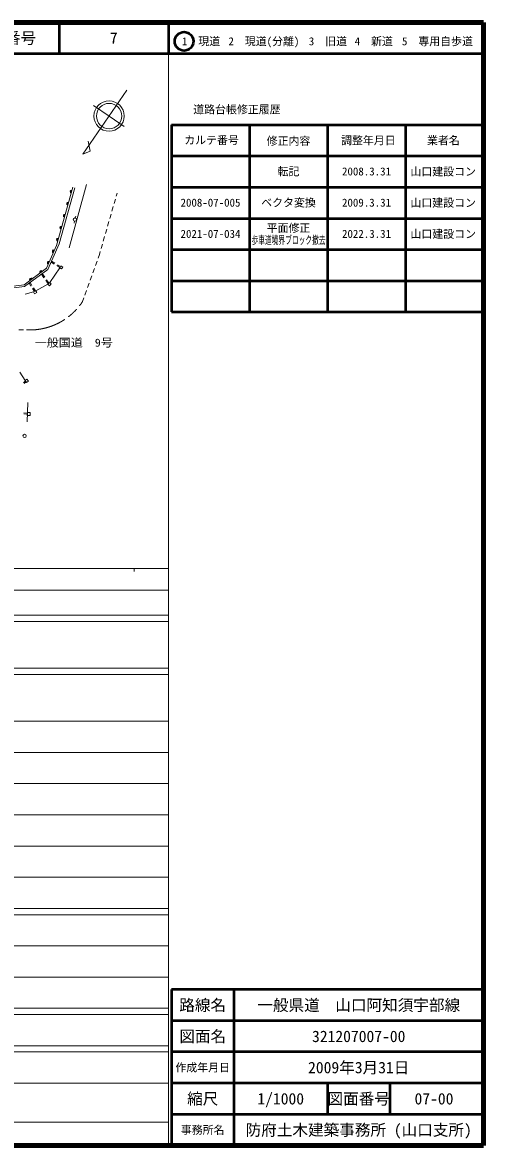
# Model space of a CAD drawing. Units: millimetres, scale not verified. Extents: x 40000 to 680000, y 20000 to 380000.
# Drawn here: x 532242 to 680000, y 20000 to 380000 of the extents above; entities that cross this region are included whole.
import ezdxf
from ezdxf.enums import TextEntityAlignment as Align

# ---------------------------------------------------------------- set-up
doc = ezdxf.new("R2010")
doc.units = ezdxf.units.MM
doc.header["$LTSCALE"] = 1000
doc.linetypes.add('CHAIN', pattern=[18.5, 12, -1.5, 3.5, -1.5])
for name, color, linetype, lineweight in [('M-BGD', 7, 'Continuous', 13), ('M-BGD-EXST', 7, 'Continuous', 13), ('M-BMK', 2, 'CHAIN', 13), ('M-BMK-SRVR', 3, 'Continuous', 13), ('M-TTL', 2, 'Continuous', 140), ('M-TTL-BAND', 7, 'Continuous', 13), ('M-TTL-FRAM', 2, 'Continuous', 50), ('M-TTL-LINE', 7, 'Continuous', 50)]:
    doc.layers.add(name, color=color, linetype=linetype, lineweight=lineweight)
doc.layers.add('M-BGD-HTXT', color=7, linetype='Continuous')
doc.layers.add('M-TTL-TXT', color=7, linetype='Continuous')
doc.styles.add('ＭＳ ゴシック', font='')
doc.styles.get('ＭＳ ゴシック').set_extended_font_data('MS Gothic')

msp = doc.modelspace()

# ---------------------------------------------------------------- linework, layer by layer
at = {"layer": 'M-BGD'}
for p, q in [((552749, 328047), (547167, 307764)), ((543109, 308456), (548433, 327191)), ((549064, 327012), (543968, 309079)), ((549310, 317907), (549157, 317319)), ((548948, 316291), (548802, 315689)), ((539949, 301189), (543109, 308456)), ((540386, 300841), (543968, 309079)), ((541397, 303167), (542398, 302572)), ((541565, 303449), (542566, 302854)), ((532834, 295946), (539949, 301189)), ((540386, 300841), (532936, 295351)), ((538321, 299320), (539128, 298166)), ((538573, 299495), (539379, 298342)), ((540994, 296683), (544182, 301346)), ((543258, 302061), (544259, 301465)), ((543426, 302343), (544427, 301748)), ((544182, 301346), (544577, 301960)), ((544731, 300992), (544182, 301346)), ((544577, 301960), (545126, 301606)), ((545126, 301606), (544731, 300992)), ((523597, 294227), (532936, 295351)), ((524572, 294952), (532834, 295946)), ((534381, 296416), (534955, 295516)), ((534716, 296630), (535290, 295730)), ((536496, 294005), (540401, 296087)), ((539701, 297347), (540507, 296193)), ((539952, 297522), (540758, 296369)), ((540401, 296087), (540994, 296683)), ((540872, 295619), (540401, 296087)), ((541464, 296215), (540872, 295619)), ((540994, 296683), (541464, 296215)), ((533123, 292882), (535796, 293627)), ((535493, 294673), (536067, 293773)), ((535796, 293627), (536496, 294005)), ((536109, 293046), (535796, 293627)), ((535828, 294887), (536402, 293987)), ((536809, 293424), (536109, 293046)), ((536496, 294005), (536809, 293424)), ((531368, 267917), (533091, 265278)), ((532537, 264522), (533188, 265073)), ((532735, 264265), (533382, 264811)), ((533055, 265251), (533648, 265692)), ((533545, 264593), (533055, 265251)), ((534137, 265033), (533545, 264593)), ((533648, 265692), (534137, 265033)), ((533938, 258168), (533728, 251954)), ((532699, 254500), (533812, 254431)), ((532714, 254834), (533823, 254765)), ((533831, 255007), (533798, 254039)), ((533798, 254039), (534696, 254009)), ((534729, 254977), (533831, 255007)), ((534696, 254009), (534729, 254977))]:
    msp.add_line(p, q, dxfattribs=at)
msp.add_circle((549032, 316809), 525, dxfattribs=at)
for centre, radius, start, end in [((548023, 325748), 500, 74.13499, 254.13499), ((548023, 325748), 400, 74.13499, 254.13499), ((548023, 325748), 300, 74.13499, 254.13499), ((548023, 325748), 200, 74.13499, 254.13499), ((548023, 325748), 100, 74.13499, 254.13499), ((548023, 325748), 100, 74.13499, 254.13499), ((546930, 321901), 500, 74.13499, 254.13499), ((546930, 321901), 400, 74.13499, 254.13499), ((546930, 321901), 300, 74.13499, 254.13499), ((546930, 321901), 200, 74.13499, 254.13499), ((546930, 321901), 100, 74.13499, 254.13499), ((546930, 321901), 100, 74.13499, 254.13499), ((545836, 318053), 500, 74.13499, 254.13499), ((545836, 318053), 400, 74.13499, 254.13499), ((545836, 318053), 300, 74.13499, 254.13499), ((545836, 318053), 200, 74.13499, 254.13499), ((545836, 318053), 100, 74.13499, 254.13499), ((545836, 318053), 100, 74.13499, 254.13499), ((544743, 314205), 500, 74.13499, 254.13499), ((544743, 314205), 400, 74.13499, 254.13499), ((544743, 314205), 300, 74.13499, 254.13499), ((544743, 314205), 200, 74.13499, 254.13499), ((544743, 314205), 100, 74.13499, 254.13499), ((544743, 314205), 100, 74.13499, 254.13499), ((543649, 310358), 500, 74.13499, 254.13499), ((543649, 310358), 400, 74.13499, 254.13499), ((543649, 310358), 300, 74.13499, 254.13499), ((543649, 310358), 200, 74.13499, 254.13499), ((543649, 310358), 100, 74.13499, 254.13499), ((543649, 310358), 100, 74.13499, 254.13499), ((542302, 306601), 500, 66.50143, 246.50143), ((542302, 306601), 400, 66.50143, 246.50143), ((542302, 306601), 300, 66.50143, 246.50143), ((542302, 306601), 200, 66.50143, 246.50143), ((542302, 306601), 100, 66.50143, 246.50143), ((542302, 306601), 100, 66.50143, 246.50143), ((540707, 302933), 500, 66.50143, 246.50143), ((540707, 302933), 400, 66.50143, 246.50143), ((540707, 302933), 300, 66.50143, 246.50143), ((540707, 302933), 200, 66.50143, 246.50143), ((540707, 302933), 100, 66.50143, 246.50143), ((540707, 302933), 100, 66.50143, 246.50143), ((538259, 299944), 500, 36.38435, 216.38435), ((538259, 299944), 400, 36.38435, 216.38435), ((538259, 299944), 300, 36.38435, 216.38435), ((538259, 299944), 200, 36.38435, 216.38435), ((538259, 299944), 100, 36.38435, 216.38435), ((538259, 299944), 100, 36.38435, 216.38435), ((535039, 297571), 500, 36.38435, 216.38435), ((535039, 297571), 400, 36.38435, 216.38435), ((535039, 297571), 300, 36.38435, 216.38435), ((535039, 297571), 200, 36.38435, 216.38435), ((535039, 297571), 100, 36.38435, 216.38435), ((535039, 297571), 100, 36.38435, 216.38435)]:
    msp.add_arc(centre, radius, start, end, dxfattribs=at)
at = {"layer": 'M-BGD-EXST'}
msp.add_circle((532930, 247491), 525, dxfattribs=at)
at = {"layer": 'M-BMK'}
for p, q in [((562571, 325302), (562290, 324326)), ((561321, 320963), (560905, 319521)), ((562013, 323365), (561598, 321924)), ((560628, 318561), (560213, 317119)), ((559243, 313756), (558827, 312315)), ((559936, 316158), (559520, 314717)), ((558550, 311354), (558135, 309913)), ((557165, 306550), (556884, 305574)), ((557858, 308952), (557442, 307511)), ((556128, 303463), (555622, 302051)), ((556884, 305574), (556465, 304405)), ((555285, 301110), (554779, 299698)), ((553598, 296403), (553092, 294991)), ((554442, 298756), (553936, 297344)), ((551912, 291696), (551493, 290526)), ((552755, 294049), (552249, 292637)), ((531024, 281473), (532524, 281454)), ((533524, 281441), (534457, 281429))]:
    msp.add_line(p, q, dxfattribs=at)
msp.add_arc((534587, 301686), 20257, 269.63235, 326.5708, dxfattribs=at)
at = {"layer": 'M-BMK-SRVR'}
for p, q in [((565664, 358267), (551599, 337738)), ((560000, 350000), (555052, 353390)), ((560000, 350000), (564880, 346657)), ((551599, 337738), (553900, 338697)), ((553900, 338697), (553292, 341943))]:
    msp.add_line(p, q, dxfattribs=at)
for radius in [4862, 4058]:
    msp.add_circle((560000, 350000), radius, dxfattribs=at)
at = {"layer": 'M-TTL'}
for p, q in [((680000, 380000), (40000, 380000)), ((680000, 20000), (680000, 380000)), ((40000, 20000), (680000, 20000))]:
    msp.add_line(p, q, dxfattribs=at)
at = {"layer": 'M-TTL-BAND'}
for p, q in [((579000, 20000), (579000, 370000)), ((40000, 205000), (579000, 205000)), ((568000, 205000), (568000, 204000)), ((68000, 198000), (579000, 198000)), ((40000, 190000), (579000, 190000)), ((40000, 188000), (579000, 188000)), ((40000, 173000), (579000, 173000)), ((40000, 171000), (579000, 171000)), ((40000, 156000), (579000, 156000)), ((46000, 146000), (579000, 146000)), ((52000, 136000), (579000, 136000)), ((46000, 126000), (579000, 126000)), ((52000, 116000), (579000, 116000)), ((46000, 106000), (579000, 106000)), ((40000, 96000), (579000, 96000)), ((40000, 94000), (579000, 94000)), ((49000, 84000), (579000, 84000)), ((40000, 74000), (579000, 74000)), ((40000, 64000), (579000, 64000)), ((40000, 62000), (579000, 62000)), ((40000, 52000), (579000, 52000)), ((40000, 50000), (579000, 50000)), ((40000, 40000), (579000, 40000)), ((68000, 27500), (579000, 27500))]:
    msp.add_line(p, q, dxfattribs=at)
at = {"layer": 'M-TTL-FRAM'}
for p, q in [((580000, 347197), (580000, 287197)), ((580000, 347197), (680000, 347197)), ((580000, 287197), (680000, 287197)), ((680000, 70000), (580000, 70000)), ((580000, 70000), (580000, 20000))]:
    msp.add_line(p, q, dxfattribs=at)
at = {"layer": 'M-TTL-LINE'}
for p, q in [((543997, 380000), (543997, 370000)), ((579000, 380000), (579000, 370000)), ((40000, 370000), (680000, 370000)), ((605000, 347197), (605000, 287197)), ((630000, 347197), (630000, 287197)), ((655000, 347197), (655000, 287197)), ((580000, 337197), (680000, 337197)), ((580000, 327197), (680000, 327197)), ((580000, 317197), (680000, 317197)), ((580000, 307197), (680000, 307197)), ((580000, 297197), (680000, 297197)), ((600000, 70000), (600000, 20000)), ((680000, 60000), (580000, 60000)), ((680000, 50000), (580000, 50000)), ((680000, 40000), (580000, 40000)), ((630000, 40000), (630000, 30000)), ((650000, 40000), (650000, 30000)), ((680000, 30000), (580000, 30000))]:
    msp.add_line(p, q, dxfattribs=at)
msp.add_circle((584031, 373958), 3000, dxfattribs=at)

# ---------------------------------------------------------------- texts
at = {"layer": 'M-BGD-HTXT', "style": 'ＭＳ ゴシック', "width": 1.1}
msp.add_text('一般国道\u30009号', height=2566, dxfattribs=at).set_placement((536171, 275306), align=Align.BOTTOM_LEFT)
at = {"layer": 'M-TTL-TXT', "style": 'ＭＳ ゴシック'}
for s, height, p in [('図面番号', 3666, (526622, 375000)), ('7', 3666, (561497, 375000)), ('1\u3000現道', 2566, (589448, 373958)), ('2\u3000現道(分離)', 2566, (609619, 373958)), ('3\u3000旧道', 2566, (630121, 373958)), ('4\u3000新道', 2566, (644824, 373958)), ('5\u3000専用自歩道', 2566, (665228, 373958)), ('道路台帳修正履歴', 2566, (600968, 352113)), ('カルテ番号', 2566, (592839, 342277)), ('修正内容', 2566, (617509, 342023)), ('調整年月日', 2566, (643089, 342197)), ('業者名', 2566, (667134, 342197)), ('転記', 2566, (617500, 332245)), ('2008.3.31', 2566, (642500, 332245)), ('山口建設コン', 2566, (667077, 332189)), ('2008-07-005', 2566, (592500, 322245)), ('ベクタ変換', 2566, (617500, 322245)), ('2009.3.31', 2566, (642500, 322245)), ('山口建設コン', 2566, (667077, 322189)), ('2021-07-034', 2566, (592500, 312245)), ('平面修正', 2566, (617500, 314114)), ('2022.3.31', 2566, (642500, 312245)), ('山口建設コン', 2566, (667077, 312189)), ('路線名', 3666, (590000, 65000)), ('路線名', 3666, (590000, 65000)), ('一般県道\u3000山口阿知須宇部線', 3666, (640000, 65000)), ('図面名', 3666, (590000, 55000)), ('図面名', 3666, (590000, 55000)), ('321207007-00', 3666, (640000, 55000)), ('2009年3月31日', 3666, (640000, 45000)), ('作成年月日', 2566, (590000, 45000)), ('作成年月日', 2566, (590000, 45000)), ('縮尺', 3666, (590000, 35000)), ('縮尺', 3666, (590000, 35000)), ('1/1000', 3666, (615000, 35000)), ('図面番号', 3666, (640000, 35000)), ('図面番号', 3666, (640000, 35000)), ('07-00', 3666, (664125, 35000)), ('事務所名', 2566, (590000, 25000)), ('事務所名', 2566, (590000, 25000)), ('防府土木建築事務所 (山口支所)', 3666, (640000, 25000))]:
    msp.add_text(s, height=height, dxfattribs=at).set_placement(p, align=Align.MIDDLE_CENTER)
at = {"layer": 'M-TTL-TXT', "style": 'ＭＳ ゴシック', "width": 0.6}
msp.add_text('歩車道境界ブロック撤去', height=2566, dxfattribs=at).set_placement((617500, 310243), align=Align.MIDDLE_CENTER)

doc.saveas('drawing.dxf')
